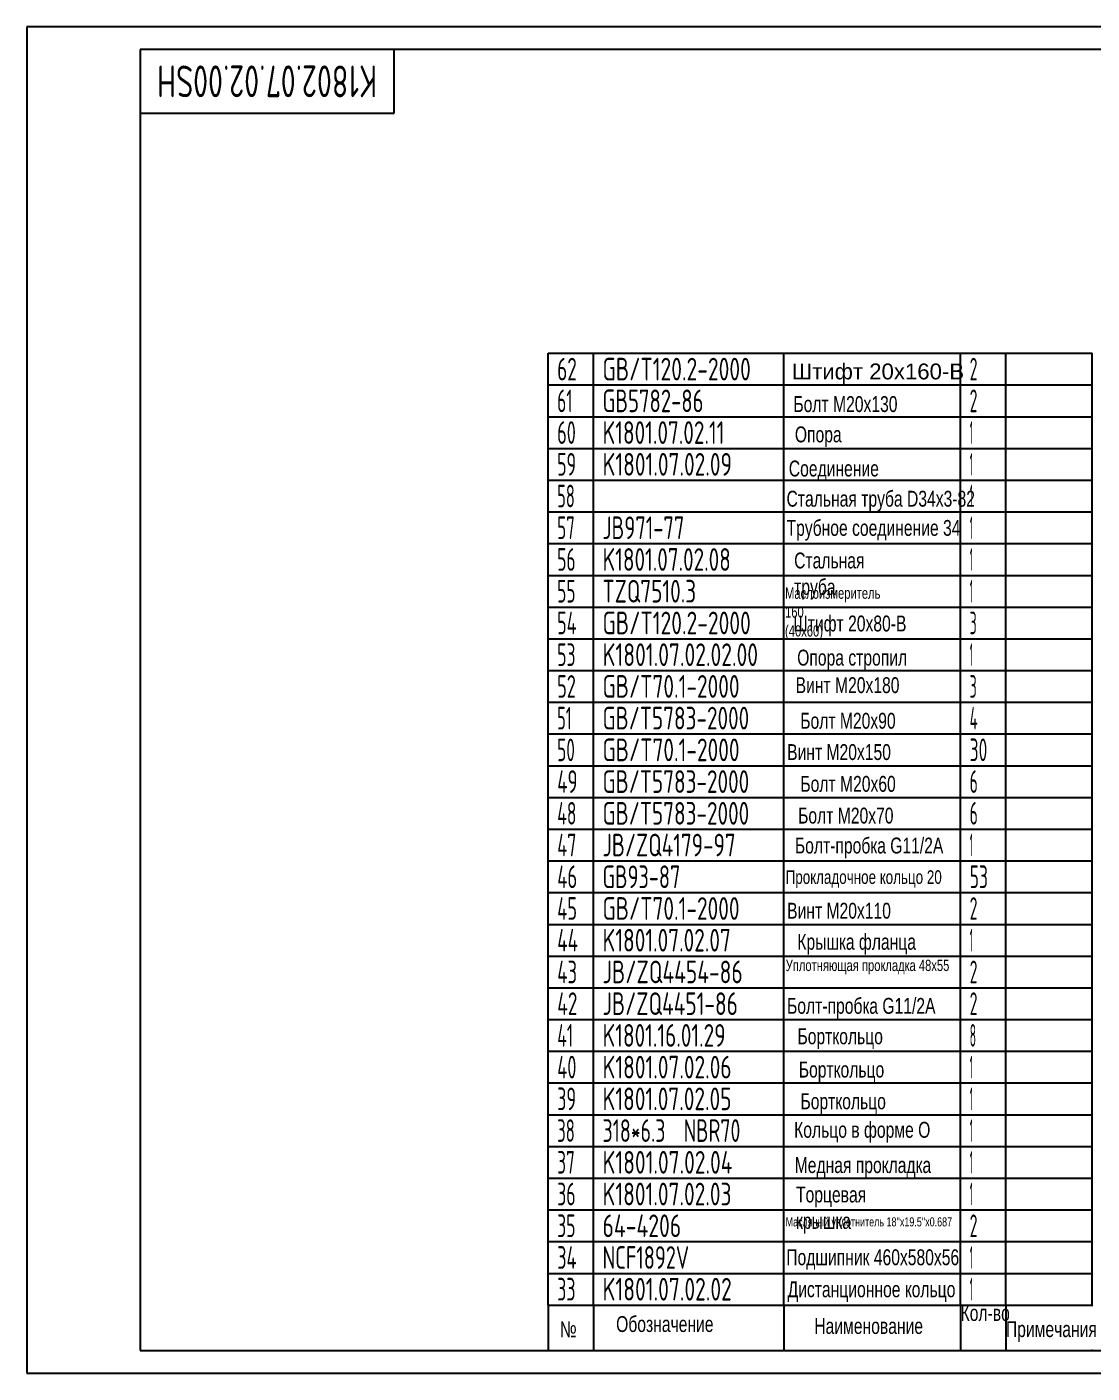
# Model space of a CAD drawing. Header units: millimetres. Extents: x 14 to 434, y -12 to 297.
# Drawn here: x 14.5 to 249.5, y 0 to 297 of the extents above; entities that cross this region are included whole.
import ezdxf
from ezdxf.enums import TextEntityAlignment as Align

# ---------------------------------------------------------------- set-up
doc = ezdxf.new("R2010")
doc.units = ezdxf.units.MM
doc.header["$LTSCALE"] = 10
doc.linetypes.add('F', pattern=[0.75, 0.5, -0.25])
for name, color, linetype in [('01', 7, 'Continuous'), ('02', 1, 'Continuous'), ('04', 2, 'F'), ('11', 3, 'Continuous')]:
    doc.layers.add(name, color=color, linetype=linetype)
doc.styles.get("Standard").update_dxf_attribs({"font": 'isocp', "width": 0.707, "bigfont": 'intecad.shx'})

# ---------------------------------------------------------------- blocks, each defined once
blk = doc.blocks.new('*U17', base_point=(251.96, 168.31))
at = {"layer": '01'}
for p, q in [((251.96, 168.31), (251.96, 182.31)), ((195.96, 168.31), (251.96, 168.31))]:
    blk.add_line(p, q, dxfattribs=at)
blk = doc.blocks.new('*U18')
at = {"layer": '04'}
blk.add_blockref('*U17', (0, 0), dxfattribs=at)
blk = doc.blocks.new('*U19')
at = {"layer": '01'}
for points in [[(415, 292), (25, 292)], [(25, 292), (25, 5)], [(415, 5), (415, 292)], [(25, 5), (415, 5)]]:
    blk.add_lwpolyline(points, dxfattribs=at)
at = {"layer": '02'}
for points in [[(420, 297), (0, 297)], [(0, 297), (0, 0)], [(420, 0), (420, 297)], [(0, 0), (420, 0)]]:
    blk.add_lwpolyline(points, dxfattribs=at)
blk = doc.blocks.new('*U58')
at = {"layer": '01'}
for p, q in [((0, -7), (0, 0)), ((120, -7), (120, 0))]:
    blk.add_line(p, q, dxfattribs=at)
at = {"layer": '02'}
for p, q in [((0, 0), (10, 0)), ((10, -7), (10, 0)), ((10, 0), (52, 0)), ((52, -7), (52, 0)), ((52, 0), (91, 0)), ((91, -7), (91, 0)), ((91, 0), (101, 0)), ((101, -7), (101, 0)), ((101, 0), (120, 0))]:
    blk.add_line(p, q, dxfattribs=at)
blk = doc.blocks.new('*U59')
at = {"layer": '01'}
for p, q in [((0, -7), (0, 0)), ((120, -7), (120, 0))]:
    blk.add_line(p, q, dxfattribs=at)
at = {"layer": '02'}
for p, q in [((0, 0), (10, 0)), ((10, -7), (10, 0)), ((10, 0), (52, 0)), ((52, -7), (52, 0)), ((52, 0), (91, 0)), ((91, -7), (91, 0)), ((91, 0), (101, 0)), ((101, -7), (101, 0)), ((101, 0), (120, 0))]:
    blk.add_line(p, q, dxfattribs=at)
blk = doc.blocks.new('*U60')
at = {"layer": '01'}
for p, q in [((0, -7), (0, 0)), ((120, -7), (120, 0))]:
    blk.add_line(p, q, dxfattribs=at)
at = {"layer": '02'}
for p, q in [((0, 0), (10, 0)), ((10, -7), (10, 0)), ((10, 0), (52, 0)), ((52, -7), (52, 0)), ((52, 0), (91, 0)), ((91, -7), (91, 0)), ((91, 0), (101, 0)), ((101, -7), (101, 0)), ((101, 0), (120, 0))]:
    blk.add_line(p, q, dxfattribs=at)
blk = doc.blocks.new('*U61')
at = {"layer": '01'}
for p, q in [((0, -7), (0, 0)), ((120, -7), (120, 0))]:
    blk.add_line(p, q, dxfattribs=at)
at = {"layer": '02'}
for p, q in [((0, 0), (10, 0)), ((10, -7), (10, 0)), ((10, 0), (52, 0)), ((52, -7), (52, 0)), ((52, 0), (91, 0)), ((91, -7), (91, 0)), ((91, 0), (101, 0)), ((101, -7), (101, 0)), ((101, 0), (120, 0))]:
    blk.add_line(p, q, dxfattribs=at)
blk = doc.blocks.new('*U62')
at = {"layer": '01'}
for p, q in [((0, -7), (0, 0)), ((120, -7), (120, 0))]:
    blk.add_line(p, q, dxfattribs=at)
at = {"layer": '02'}
for p, q in [((0, 0), (10, 0)), ((10, -7), (10, 0)), ((10, 0), (52, 0)), ((52, -7), (52, 0)), ((52, 0), (91, 0)), ((91, -7), (91, 0)), ((91, 0), (101, 0)), ((101, -7), (101, 0)), ((101, 0), (120, 0))]:
    blk.add_line(p, q, dxfattribs=at)
blk = doc.blocks.new('*U63')
at = {"layer": '01'}
for p, q in [((0, -7), (0, 0)), ((120, -7), (120, 0))]:
    blk.add_line(p, q, dxfattribs=at)
at = {"layer": '02'}
for p, q in [((0, 0), (10, 0)), ((10, -7), (10, 0)), ((10, 0), (52, 0)), ((52, -7), (52, 0)), ((52, 0), (91, 0)), ((91, -7), (91, 0)), ((91, 0), (101, 0)), ((101, -7), (101, 0)), ((101, 0), (120, 0))]:
    blk.add_line(p, q, dxfattribs=at)
blk = doc.blocks.new('*U64')
at = {"layer": '01'}
for p, q in [((0, -7), (0, 0)), ((120, -7), (120, 0))]:
    blk.add_line(p, q, dxfattribs=at)
at = {"layer": '02'}
for p, q in [((0, 0), (10, 0)), ((10, -7), (10, 0)), ((10, 0), (52, 0)), ((52, -7), (52, 0)), ((52, 0), (91, 0)), ((91, -7), (91, 0)), ((91, 0), (101, 0)), ((101, -7), (101, 0)), ((101, 0), (120, 0))]:
    blk.add_line(p, q, dxfattribs=at)
blk = doc.blocks.new('*U65')
at = {"layer": '01'}
for p, q in [((0, -7), (0, 0)), ((120, -7), (120, 0))]:
    blk.add_line(p, q, dxfattribs=at)
at = {"layer": '02'}
for p, q in [((0, 0), (10, 0)), ((10, -7), (10, 0)), ((10, 0), (52, 0)), ((52, -7), (52, 0)), ((52, 0), (91, 0)), ((91, -7), (91, 0)), ((91, 0), (101, 0)), ((101, -7), (101, 0)), ((101, 0), (120, 0))]:
    blk.add_line(p, q, dxfattribs=at)
blk = doc.blocks.new('*U66')
at = {"layer": '01'}
for p, q in [((0, -7), (0, 0)), ((120, -7), (120, 0))]:
    blk.add_line(p, q, dxfattribs=at)
at = {"layer": '02'}
for p, q in [((0, 0), (10, 0)), ((10, -7), (10, 0)), ((10, 0), (52, 0)), ((52, -7), (52, 0)), ((52, 0), (91, 0)), ((91, -7), (91, 0)), ((91, 0), (101, 0)), ((101, -7), (101, 0)), ((101, 0), (120, 0))]:
    blk.add_line(p, q, dxfattribs=at)
blk = doc.blocks.new('*U67')
at = {"layer": '01'}
for p, q in [((0, -7), (0, 0)), ((120, -7), (120, 0))]:
    blk.add_line(p, q, dxfattribs=at)
at = {"layer": '02'}
for p, q in [((0, 0), (10, 0)), ((10, -7), (10, 0)), ((10, 0), (52, 0)), ((52, -7), (52, 0)), ((52, 0), (91, 0)), ((91, -7), (91, 0)), ((91, 0), (101, 0)), ((101, -7), (101, 0)), ((101, 0), (120, 0))]:
    blk.add_line(p, q, dxfattribs=at)
blk = doc.blocks.new('*U68')
at = {"layer": '01'}
for p, q in [((0, -7), (0, 0)), ((120, -7), (120, 0))]:
    blk.add_line(p, q, dxfattribs=at)
at = {"layer": '02'}
for p, q in [((0, 0), (10, 0)), ((10, -7), (10, 0)), ((10, 0), (52, 0)), ((52, -7), (52, 0)), ((52, 0), (91, 0)), ((91, -7), (91, 0)), ((91, 0), (101, 0)), ((101, -7), (101, 0)), ((101, 0), (120, 0))]:
    blk.add_line(p, q, dxfattribs=at)
blk = doc.blocks.new('*U69')
at = {"layer": '01'}
for p, q in [((0, -7), (0, 0)), ((120, -7), (120, 0))]:
    blk.add_line(p, q, dxfattribs=at)
at = {"layer": '02'}
for p, q in [((0, 0), (10, 0)), ((10, -7), (10, 0)), ((10, 0), (52, 0)), ((52, -7), (52, 0)), ((52, 0), (91, 0)), ((91, -7), (91, 0)), ((91, 0), (101, 0)), ((101, -7), (101, 0)), ((101, 0), (120, 0))]:
    blk.add_line(p, q, dxfattribs=at)
blk = doc.blocks.new('*U70')
at = {"layer": '01'}
for p, q in [((0, -7), (0, 0)), ((120, -7), (120, 0))]:
    blk.add_line(p, q, dxfattribs=at)
at = {"layer": '02'}
for p, q in [((0, 0), (10, 0)), ((10, -7), (10, 0)), ((10, 0), (52, 0)), ((52, -7), (52, 0)), ((52, 0), (91, 0)), ((91, -7), (91, 0)), ((91, 0), (101, 0)), ((101, -7), (101, 0)), ((101, 0), (120, 0))]:
    blk.add_line(p, q, dxfattribs=at)
blk = doc.blocks.new('*U71')
at = {"layer": '01'}
for p, q in [((0, -7), (0, 0)), ((120, -7), (120, 0))]:
    blk.add_line(p, q, dxfattribs=at)
at = {"layer": '02'}
for p, q in [((0, 0), (10, 0)), ((10, -7), (10, 0)), ((10, 0), (52, 0)), ((52, -7), (52, 0)), ((52, 0), (91, 0)), ((91, -7), (91, 0)), ((91, 0), (101, 0)), ((101, -7), (101, 0)), ((101, 0), (120, 0))]:
    blk.add_line(p, q, dxfattribs=at)
blk = doc.blocks.new('*U72')
at = {"layer": '01'}
for p, q in [((0, -7), (0, 0)), ((120, -7), (120, 0))]:
    blk.add_line(p, q, dxfattribs=at)
at = {"layer": '02'}
for p, q in [((0, 0), (10, 0)), ((10, -7), (10, 0)), ((10, 0), (52, 0)), ((52, -7), (52, 0)), ((52, 0), (91, 0)), ((91, -7), (91, 0)), ((91, 0), (101, 0)), ((101, -7), (101, 0)), ((101, 0), (120, 0))]:
    blk.add_line(p, q, dxfattribs=at)
blk = doc.blocks.new('*U73')
at = {"layer": '01'}
for p, q in [((0, -7), (0, 0)), ((120, -7), (120, 0))]:
    blk.add_line(p, q, dxfattribs=at)
at = {"layer": '02'}
for p, q in [((0, 0), (10, 0)), ((10, -7), (10, 0)), ((10, 0), (52, 0)), ((52, -7), (52, 0)), ((52, 0), (91, 0)), ((91, -7), (91, 0)), ((91, 0), (101, 0)), ((101, -7), (101, 0)), ((101, 0), (120, 0))]:
    blk.add_line(p, q, dxfattribs=at)
blk = doc.blocks.new('*U74')
at = {"layer": '01'}
for p, q in [((0, -7), (0, 0)), ((120, -7), (120, 0))]:
    blk.add_line(p, q, dxfattribs=at)
at = {"layer": '02'}
for p, q in [((0, 0), (10, 0)), ((10, -7), (10, 0)), ((10, 0), (52, 0)), ((52, -7), (52, 0)), ((52, 0), (91, 0)), ((91, -7), (91, 0)), ((91, 0), (101, 0)), ((101, -7), (101, 0)), ((101, 0), (120, 0))]:
    blk.add_line(p, q, dxfattribs=at)
blk = doc.blocks.new('*U75')
at = {"layer": '01'}
for p, q in [((0, -7), (0, 0)), ((120, -7), (120, 0))]:
    blk.add_line(p, q, dxfattribs=at)
at = {"layer": '02'}
for p, q in [((0, 0), (10, 0)), ((10, -7), (10, 0)), ((10, 0), (52, 0)), ((52, -7), (52, 0)), ((52, 0), (91, 0)), ((91, -7), (91, 0)), ((91, 0), (101, 0)), ((101, -7), (101, 0)), ((101, 0), (120, 0))]:
    blk.add_line(p, q, dxfattribs=at)
blk = doc.blocks.new('*U76')
at = {"layer": '01'}
for p, q in [((0, -7), (0, 0)), ((120, -7), (120, 0))]:
    blk.add_line(p, q, dxfattribs=at)
at = {"layer": '02'}
for p, q in [((0, 0), (10, 0)), ((10, -7), (10, 0)), ((10, 0), (52, 0)), ((52, -7), (52, 0)), ((52, 0), (91, 0)), ((91, -7), (91, 0)), ((91, 0), (101, 0)), ((101, -7), (101, 0)), ((101, 0), (120, 0))]:
    blk.add_line(p, q, dxfattribs=at)
blk = doc.blocks.new('*U77')
at = {"layer": '01'}
for p, q in [((0, -7), (0, 0)), ((120, -7), (120, 0))]:
    blk.add_line(p, q, dxfattribs=at)
at = {"layer": '02'}
for p, q in [((0, 0), (10, 0)), ((10, -7), (10, 0)), ((10, 0), (52, 0)), ((52, -7), (52, 0)), ((52, 0), (91, 0)), ((91, -7), (91, 0)), ((91, 0), (101, 0)), ((101, -7), (101, 0)), ((101, 0), (120, 0))]:
    blk.add_line(p, q, dxfattribs=at)
blk = doc.blocks.new('*U78')
at = {"layer": '01'}
for p, q in [((0, -7), (0, 0)), ((120, -7), (120, 0))]:
    blk.add_line(p, q, dxfattribs=at)
at = {"layer": '02'}
for p, q in [((0, 0), (10, 0)), ((10, -7), (10, 0)), ((10, 0), (52, 0)), ((52, -7), (52, 0)), ((52, 0), (91, 0)), ((91, -7), (91, 0)), ((91, 0), (101, 0)), ((101, -7), (101, 0)), ((101, 0), (120, 0))]:
    blk.add_line(p, q, dxfattribs=at)
blk = doc.blocks.new('*U79')
at = {"layer": '01'}
for p, q in [((0, -7), (0, 0)), ((120, -7), (120, 0))]:
    blk.add_line(p, q, dxfattribs=at)
at = {"layer": '02'}
for p, q in [((0, 0), (10, 0)), ((10, -7), (10, 0)), ((10, 0), (52, 0)), ((52, -7), (52, 0)), ((52, 0), (91, 0)), ((91, -7), (91, 0)), ((91, 0), (101, 0)), ((101, -7), (101, 0)), ((101, 0), (120, 0))]:
    blk.add_line(p, q, dxfattribs=at)
blk = doc.blocks.new('*U80')
at = {"layer": '01'}
for p, q in [((0, -7), (0, 0)), ((120, -7), (120, 0))]:
    blk.add_line(p, q, dxfattribs=at)
at = {"layer": '02'}
for p, q in [((0, 0), (10, 0)), ((10, -7), (10, 0)), ((10, 0), (52, 0)), ((52, -7), (52, 0)), ((52, 0), (91, 0)), ((91, -7), (91, 0)), ((91, 0), (101, 0)), ((101, -7), (101, 0)), ((101, 0), (120, 0))]:
    blk.add_line(p, q, dxfattribs=at)
blk = doc.blocks.new('*U81')
at = {"layer": '01'}
for p, q in [((0, -7), (0, 0)), ((120, -7), (120, 0))]:
    blk.add_line(p, q, dxfattribs=at)
at = {"layer": '02'}
for p, q in [((0, 0), (10, 0)), ((10, -7), (10, 0)), ((10, 0), (52, 0)), ((52, -7), (52, 0)), ((52, 0), (91, 0)), ((91, -7), (91, 0)), ((91, 0), (101, 0)), ((101, -7), (101, 0)), ((101, 0), (120, 0))]:
    blk.add_line(p, q, dxfattribs=at)
blk = doc.blocks.new('*U82')
at = {"layer": '01'}
for p, q in [((0, -7), (0, 0)), ((120, -7), (120, 0))]:
    blk.add_line(p, q, dxfattribs=at)
at = {"layer": '02'}
for p, q in [((0, 0), (10, 0)), ((10, -7), (10, 0)), ((10, 0), (52, 0)), ((52, -7), (52, 0)), ((52, 0), (91, 0)), ((91, -7), (91, 0)), ((91, 0), (101, 0)), ((101, -7), (101, 0)), ((101, 0), (120, 0))]:
    blk.add_line(p, q, dxfattribs=at)
blk = doc.blocks.new('*U83')
at = {"layer": '01'}
for p, q in [((0, -7), (0, 0)), ((120, -7), (120, 0))]:
    blk.add_line(p, q, dxfattribs=at)
at = {"layer": '02'}
for p, q in [((0, 0), (10, 0)), ((10, -7), (10, 0)), ((10, 0), (52, 0)), ((52, -7), (52, 0)), ((52, 0), (91, 0)), ((91, -7), (91, 0)), ((91, 0), (101, 0)), ((101, -7), (101, 0)), ((101, 0), (120, 0))]:
    blk.add_line(p, q, dxfattribs=at)
blk = doc.blocks.new('*U84')
at = {"layer": '01'}
for p, q in [((0, -7), (0, 0)), ((120, -7), (120, 0))]:
    blk.add_line(p, q, dxfattribs=at)
at = {"layer": '02'}
for p, q in [((0, 0), (10, 0)), ((10, -7), (10, 0)), ((10, 0), (52, 0)), ((52, -7), (52, 0)), ((52, 0), (91, 0)), ((91, -7), (91, 0)), ((91, 0), (101, 0)), ((101, -7), (101, 0)), ((101, 0), (120, 0))]:
    blk.add_line(p, q, dxfattribs=at)
blk = doc.blocks.new('*U85')
at = {"layer": '01'}
for p, q in [((0, -7), (0, 0)), ((120, -7), (120, 0))]:
    blk.add_line(p, q, dxfattribs=at)
at = {"layer": '02'}
for p, q in [((0, 0), (10, 0)), ((10, -7), (10, 0)), ((10, 0), (52, 0)), ((52, -7), (52, 0)), ((52, 0), (91, 0)), ((91, -7), (91, 0)), ((91, 0), (101, 0)), ((101, -7), (101, 0)), ((101, 0), (120, 0))]:
    blk.add_line(p, q, dxfattribs=at)
blk = doc.blocks.new('*U86')
at = {"layer": '01'}
for p, q in [((0, -7), (0, 0)), ((120, -7), (120, 0))]:
    blk.add_line(p, q, dxfattribs=at)
at = {"layer": '02'}
for p, q in [((0, 0), (10, 0)), ((10, -7), (10, 0)), ((10, 0), (52, 0)), ((52, -7), (52, 0)), ((52, 0), (91, 0)), ((91, -7), (91, 0)), ((91, 0), (101, 0)), ((101, -7), (101, 0)), ((101, 0), (120, 0))]:
    blk.add_line(p, q, dxfattribs=at)
blk = doc.blocks.new('*U87')
at = {"layer": '01'}
for p, q in [((0, -7), (0, 0)), ((0, 0), (10, 0)), ((10, 0), (52, 0)), ((52, 0), (91, 0)), ((91, 0), (101, 0)), ((101, 0), (120, 0)), ((120, -7), (120, 0))]:
    blk.add_line(p, q, dxfattribs=at)
at = {"layer": '02'}
for p, q in [((10, -7), (10, 0)), ((52, -7), (52, 0)), ((91, -7), (91, 0)), ((101, -7), (101, 0))]:
    blk.add_line(p, q, dxfattribs=at)

msp = doc.modelspace()

# ---------------------------------------------------------------- linework, layer by layer
at = {"layer": '01'}
for p, q in [((129.45, 15), (249.6, 15)), ((129.45, 15), (129.45, 5)), ((139.45, 15), (139.45, 5)), ((181.45, 15), (181.45, 5)), ((220.45, 15), (220.45, 5)), ((230.45, 15), (230.45, 5))]:
    msp.add_line(p, q, dxfattribs=at)
msp.add_point((249.45, 5), dxfattribs=at)

# ---------------------------------------------------------------- block references
at = {"layer": '11'}
for name, p in [('*U19', (14.45, 0)), ('*U18', (95.45, 278)), ('*U87', (129.45, 225)), ('*U86', (129.45, 218)), ('*U85', (129.45, 211)), ('*U84', (129.45, 204)), ('*U83', (129.45, 197)), ('*U82', (129.45, 190)), ('*U81', (129.45, 183)), ('*U80', (129.45, 176)), ('*U79', (129.45, 169)), ('*U78', (129.45, 162)), ('*U77', (129.45, 155)), ('*U76', (129.45, 148)), ('*U75', (129.45, 141)), ('*U74', (129.45, 134)), ('*U73', (129.45, 127)), ('*U72', (129.45, 120)), ('*U71', (129.45, 113)), ('*U70', (129.45, 106)), ('*U69', (129.45, 99)), ('*U68', (129.45, 92)), ('*U67', (129.45, 85)), ('*U66', (129.45, 78)), ('*U65', (129.45, 71)), ('*U64', (129.45, 64)), ('*U63', (129.45, 57)), ('*U62', (129.45, 50)), ('*U61', (129.45, 43)), ('*U60', (129.45, 36)), ('*U59', (129.45, 29)), ('*U58', (129.45, 22))]:
    msp.add_blockref(name, p, dxfattribs=at)

# ---------------------------------------------------------------- texts
at = {"layer": '11', "width": 0.696347}
msp.add_text('K1802.07.02.00SH', height=7, rotation=180, dxfattribs=at).set_placement((91.72, 288.5), (43.19, 288.5), align=Align.FIT)
at = {"layer": '11'}
for s, width, p, p2 in [('62', 0.658345, (131.45, 219), (135.77, 219)), ('GB/T120.2-2000', 0.699573, (141.45, 219), (174.16, 219)), ('2', 0.562593, (222.45, 219), (224.17, 219)), ('61', 0.646294, (131.45, 212), (134.85, 212)), ('GB5782-86', 0.696149, (141.45, 212), (163.73, 212)), ('2', 0.562593, (222.45, 212), (224.17, 212)), ('60', 0.656039, (131.45, 205), (135.56, 205)), ('K1801.07.02.11', 0.693325, (141.45, 205), (168.34, 205)), ('1', 0.404, (222.45, 205), (223.16, 205)), ('59', 0.626756, (131.45, 198), (135.6, 198)), ('K1801.07.02.09', 0.694109, (141.45, 198), (170.01, 198)), ('1', 0.404, (222.45, 198), (223.16, 198)), ('58', 0.62216, (131.45, 191), (135.34, 191)), ('1', 0.404, (222.45, 191), (223.16, 191)), ('57', 0.62216, (131.45, 184), (135.34, 184)), ('JB971-77', 0.686813, (141.45, 184), (159.5, 184)), ('1', 0.404, (222.45, 184), (223.16, 184)), ('56', 0.625398, (131.45, 177), (135.52, 177)), ('K1801.07.02.08', 0.693996, (141.45, 177), (169.75, 177)), ('1', 0.404, (222.45, 177), (223.16, 177)), ('55', 0.624881, (131.45, 170), (135.49, 170)), ('TZQ7510.3', 0.6893, (141.45, 170), (162.1, 170)), ('1', 0.404, (222.45, 170), (223.16, 170)), ('54', 0.628444, (131.45, 163), (135.7, 163)), ('GB/T120.2-2000', 0.699573, (141.45, 163), (174.16, 163)), ('3', 0.527686, (222.45, 163), (224.01, 163)), ('53', 0.624881, (131.45, 156), (135.49, 156)), ('K1801.07.02.02.00', 0.69624, (141.45, 156), (175.76, 156)), ('1', 0.404, (222.45, 156), (223.16, 156)), ('52', 0.626049, (131.45, 149), (135.56, 149)), ('GB/T70.1-2000', 0.698973, (141.45, 149), (171.69, 149)), ('3', 0.527686, (222.45, 149), (224.01, 149)), ('51', 0.606, (131.45, 142), (134.64, 142)), ('GB/T5783-2000', 0.699493, (141.45, 142), (173.81, 142)), ('4', 0.543846, (222.45, 142), (224.22, 142)), ('50', 0.622213, (131.45, 135), (135.35, 135)), ('GB/T70.1-2000', 0.698973, (141.45, 135), (171.69, 135)), ('30', 0.622213, (222.45, 135), (226.35, 135)), ('49', 0.632401, (131.45, 128), (135.95, 128)), ('GB/T5783-2000', 0.699493, (141.45, 128), (173.81, 128)), ('6', 0.600695, (222.45, 128), (224.26, 128)), ('48', 0.628444, (131.45, 121), (135.7, 121)), ('GB/T5783-2000', 0.699493, (141.45, 121), (173.81, 121)), ('6', 0.600695, (222.45, 121), (224.26, 121)), ('47', 0.628444, (131.45, 114), (135.7, 114)), ('JB/ZQ4179-97', 0.69446, (141.45, 114), (170.82, 114)), ('1', 0.404, (222.45, 114), (223.16, 114)), ('46', 0.631229, (131.45, 107), (135.87, 107)), ('GB93-87', 0.692981, (141.45, 107), (158.62, 107)), ('53', 0.624881, (222.45, 107), (226.49, 107)), ('45', 0.630783, (131.45, 100), (135.84, 100)), ('GB/T70.1-2000', 0.698973, (141.45, 100), (171.69, 100)), ('2', 0.562593, (222.45, 100), (224.17, 100)), ('44', 0.633862, (131.45, 93), (136.05, 93)), ('K1801.07.02.07', 0.693996, (141.45, 93), (169.75, 93)), ('1', 0.404, (222.45, 93), (223.16, 93)), ('43', 0.630783, (131.45, 86), (135.84, 86)), ('JB/ZQ4454-86', 0.695084, (141.45, 86), (172.38, 86)), ('2', 0.562593, (222.45, 86), (224.17, 86)), ('42', 0.63179, (131.45, 79), (135.91, 79)), ('JB/ZQ4451-86', 0.694668, (141.45, 79), (171.32, 79)), ('2', 0.562593, (222.45, 79), (224.17, 79)), ('41', 0.614783, (131.45, 72), (134.99, 72)), ('K1801.16.01.29', 0.69345, (141.45, 72), (168.59, 72)), ('8', 0.514182, (222.45, 72), (223.87, 72)), ('40', 0.62849, (131.45, 65), (135.7, 65)), ('K1801.07.02.06', 0.694074, (141.45, 65), (169.93, 65)), ('1', 0.404, (222.45, 65), (223.16, 65)), ('39', 0.626756, (131.45, 58), (135.6, 58)), ('K1801.07.02.05', 0.694061, (141.45, 58), (169.9, 58)), ('1', 0.404, (222.45, 58), (223.16, 58)), ('38', 0.62216, (131.45, 51), (135.34, 51)), ('318*6.3  NBR70', 0.694881, (141.45, 51), (171.86, 51)), ('1', 0.404, (222.45, 51), (223.16, 51)), ('37', 0.62216, (131.45, 44), (135.34, 44)), ('K1801.07.02.04', 0.694153, (141.45, 44), (170.11, 44)), ('1', 0.404, (222.45, 44), (223.16, 44)), ('36', 0.625398, (131.45, 37), (135.52, 37)), ('K1801.07.02.03', 0.694061, (141.45, 37), (169.9, 37)), ('1', 0.404, (222.45, 37), (223.16, 37)), ('35', 0.624881, (131.45, 30), (135.49, 30)), ('64-4206', 0.694251, (141.45, 30), (158.81, 30)), ('2', 0.562593, (222.45, 30), (224.17, 30)), ('34', 0.628444, (131.45, 23), (135.7, 23)), ('NCF1892V', 0.687904, (141.45, 23), (160.56, 23)), ('1', 0.404, (222.45, 23), (223.16, 23)), ('33', 0.624881, (131.45, 16), (135.49, 16)), ('K1801.07.02.02', 0.694091, (141.45, 16), (169.96, 16)), ('1', 0.404, (222.45, 16), (223.16, 16))]:
    msp.add_text(s, height=5, dxfattribs=dict(at, width=width)).set_placement(p, p2, align=Align.FIT)
at = {"layer": '11', "attachment_point": 1}
for s, insert, char_height in [('{\\fArial|b0|i0|c204|p34;\\W1;Штифт 20х160-В}', (183.22, 222.74), 3.5), ('{\\fArial|b0|i0|c204|p34;Болт М20х130}', (183.56, 215.54), 3.5), ('{\\fArial|b0|i0|c204|p34;Опора}', (183.89, 208.85), 3.5), ('{\\fArial|b0|i0|c204|p34;Соединение}', (182.55, 201.32), 3.5), ('{\\fArial|b0|i0|c204|p34;Стальная труба \\fArial|b0|i0|c0|p34;D34x3-82}', (182.05, 194.66), 3.5), ('{\\fArial|b0|i0|c204|p34;Трубное соединение 34}', (182.05, 188.22), 3.5), ('{\\fArial|b0|i0|c204|p34;Штифт 20х80-В}', (183.56, 167.13), 3.5), ('{\\fArial|b0|i0|c204|p34;Опора стропил}', (184.4, 159.6), 3.5), ('{\\fArial|b0|i0|c204|p34;Винт М20х180}', (184.06, 153.53), 3.5), ('{\\fArial|b0|i0|c204|p34;Болт М20х90}', (185.07, 145.67), 3.5), ('{\\fArial|b0|i0|c204|p34;Винт М20х150}', (182.17, 138.76), 3.5), ('{\\fArial|b0|i0|c204|p34;Болт М20х60}', (185.1, 131.75), 3.5), ('{\\fArial|b0|i0|c204|p34;Болт М20х70}', (184.6, 124.75), 3.5), ('\\A1;{\\fArial|b0|i0|c204|p34;Болт-пробка \\fArial|b0|i0|c0|p34;G11/2A}', (183.89, 118.14), 3.5), ('{\\fArial|b0|i0|c204|p34;Прокладочное кольцо 20}', (181.85, 110.93), 3), ('{\\fArial|b0|i0|c204|p34;Винт М20х110}', (182.17, 103.76), 3.5), ('{\\fArial|b0|i0|c204|p34;Крышка фланца}', (184.43, 96.9), 3.5), ('{\\fArial|b0|i0|c204|p34;Уплотняющая прокладка 48х55}', (181.86, 91.2), 2.5), ('\\A1;{\\fArial|b0|i0|c204|p34;Болт-пробка \\fArial|b0|i0|c0|p34;G11/2A}', (182.16, 82.77), 3.5), ('{\\fArial|b0|i0|c204|p34;Борткольцо}', (184.46, 76.05), 3.5), ('{\\fArial|b0|i0|c204|p34;Борткольцо}', (184.75, 68.71), 3.5), ('{\\fArial|b0|i0|c204|p34;Борткольцо}', (185.12, 61.71), 3.5), ('{\\fArial|b0|i0|c204|p34;Кольцо в форме О}', (183.73, 55.42), 3.5), ('{\\fArial|b0|i0|c204|p34;Медная прокладка}', (183.85, 47.64), 3.5), ("{\\fArial|b0|i0|c204|p34;Масляный уплотнитель 18\\fArial|b0|i0|c0|p34;''x19.5''x0.687}", (181.85, 34.36), 2), ('{\\fArial|b0|i0|c204|p34;Подшипник 460х580х56}', (181.99, 27.3), 3.5), ('{\\fArial|b0|i0|c204|p34;Дистанционное кольцо}', (182.28, 20.23), 3.5), ('{\\fArial|b0|i0|c204|p34;\\C0;Кол-во}', (220.45, 15), 3.5), ('{\\fArial|b0|i0|c204|p34;\\C0;№}', (132.04, 11.42), 3.5), ('{\\fArial|b0|i0|c204|p34;\\C0;Примечания}', (230.45, 11.44), 3.5)]:
    msp.add_mtext(s, dxfattribs=dict(at, insert=insert, char_height=char_height))
for s, insert, char_height, width in [('{\\fArial|b0|i0|c204|p34;Стальная труба}', (183.73, 181.03), 3.5, 0.1675), ('{\\fArial|b0|i0|c204|p34;Маслоизмеритель 160 (40х60)}', (181.72, 173.33), 2.5, 0.1675), ('{\\fArial|b0|i0|c204|p34;Торцевая крышка}', (184.14, 41.15), 3.5, 0.1443), ('{\\fArial|b0|i0|c204|p34;\\C0;Обозначение}', (144.45, 12.57), 3.5, 0.4329), ('{\\fArial|b0|i0|c204|p34;\\C0;Наименование}', (188.17, 12.14), 3.5, 0.2886)]:
    msp.add_mtext(s, dxfattribs=dict(at, insert=insert, char_height=char_height, width=width))

doc.saveas('drawing.dxf')
